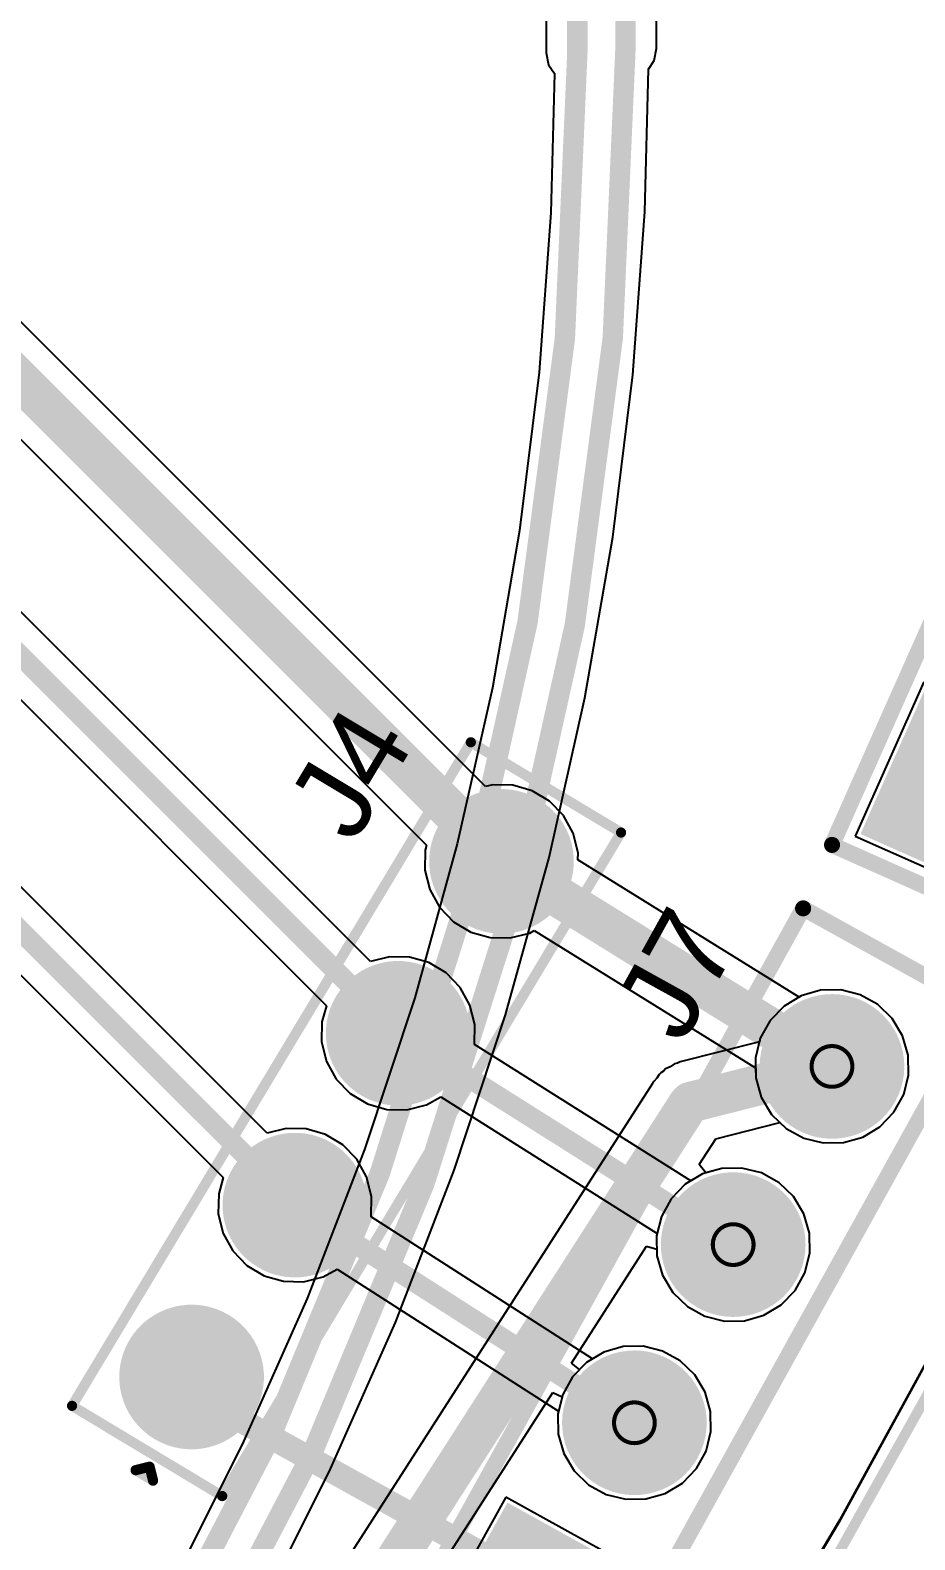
# Model space of a CAD drawing. Header units: inches. Extents: x -2.7 to 10.9, y -2.9 to 7.4.
# Drawn here: x 2.072 to 2.507, y -1.419 to -0.678 of the extents above; entities that cross this region are included whole.
import ezdxf

# ---------------------------------------------------------------- set-up
doc = ezdxf.new("R2010")
doc.units = ezdxf.units.IN
doc.header["$MEASUREMENT"] = 0
for name, color, linetype in [('Board Outline', 216, 'Continuous'), ('Bottom Layer', 5, 'Continuous'), ('Bottom Solder', 6, 'Continuous'), ('Drill Drawing', 1, 'Continuous'), ('Layer 2', 16, 'Continuous'), ('Layer 3', 76, 'Continuous'), ('Multi-Layer', 9, 'Continuous'), ('Pad Holes', 156, 'Continuous'), ('Top Layer', 1, 'Continuous'), ('Top Overlay', 2, 'Continuous'), ('Top Paste', 8, 'Continuous'), ('Top Solder', 216, 'Continuous')]:
    doc.layers.add(name, color=color, linetype=linetype)
doc.styles.add('Arial', font='', dxfattribs={"height": 0.2})
doc.styles.get('Arial').set_extended_font_data('Arial')

# ---------------------------------------------------------------- blocks, each defined once
blk = doc.blocks.new('HDR1X4_F______2')
at = {"layer": 'Bottom Layer'}
blk.add_hatch(color=5, dxfattribs=at).paths.add_polyline_path([(-0.1815, 0.0315), (-0.1185, 0.0315), (-0.1185, -0.0315), (-0.1815, -0.0315)])
h = blk.add_hatch(color=5, dxfattribs=at)
edge = h.paths.add_edge_path()
edge.add_arc((-0.05, 0), 0.0315, 0, 360)
h = blk.add_hatch(color=5, dxfattribs=at)
edge = h.paths.add_edge_path()
edge.add_arc((0.05, 0), 0.0315, 0, 360)
h = blk.add_hatch(color=5, dxfattribs=at)
edge = h.paths.add_edge_path()
edge.add_arc((0.15, 0), 0.0315, 0, 360)
at = {"layer": 'Bottom Solder'}
blk.add_hatch(color=6, dxfattribs=at).paths.add_polyline_path([(-0.1855, 0.0355), (-0.1145, 0.0355), (-0.1145, -0.0355), (-0.1855, -0.0355)])
h = blk.add_hatch(color=6, dxfattribs=at)
edge = h.paths.add_edge_path()
edge.add_arc((-0.05, 0), 0.0355, 0, 360)
h = blk.add_hatch(color=6, dxfattribs=at)
edge = h.paths.add_edge_path()
edge.add_arc((0.05, 0), 0.0355, 0, 360)
h = blk.add_hatch(color=6, dxfattribs=at)
edge = h.paths.add_edge_path()
edge.add_arc((0.15, 0), 0.0355, 0, 360)
at = {"layer": 'Layer 2'}
blk.add_hatch(color=16, dxfattribs=at).paths.add_polyline_path([(-0.1815, 0.0315), (-0.1185, 0.0315), (-0.1185, -0.0315), (-0.1815, -0.0315)])
h = blk.add_hatch(color=16, dxfattribs=at)
edge = h.paths.add_edge_path()
edge.add_arc((-0.05, 0), 0.0315, 0, 360)
h = blk.add_hatch(color=16, dxfattribs=at)
edge = h.paths.add_edge_path()
edge.add_arc((0.05, 0), 0.0315, 0, 360)
h = blk.add_hatch(color=16, dxfattribs=at)
edge = h.paths.add_edge_path()
edge.add_arc((0.15, 0), 0.0315, 0, 360)
at = {"layer": 'Layer 3'}
blk.add_hatch(color=76, dxfattribs=at).paths.add_polyline_path([(-0.1815, 0.0315), (-0.1185, 0.0315), (-0.1185, -0.0315), (-0.1815, -0.0315)])
h = blk.add_hatch(color=76, dxfattribs=at)
edge = h.paths.add_edge_path()
edge.add_arc((-0.05, 0), 0.0315, 0, 360)
h = blk.add_hatch(color=76, dxfattribs=at)
edge = h.paths.add_edge_path()
edge.add_arc((0.05, 0), 0.0315, 0, 360)
h = blk.add_hatch(color=76, dxfattribs=at)
edge = h.paths.add_edge_path()
edge.add_arc((0.15, 0), 0.0315, 0, 360)
at = {"layer": 'Multi-Layer'}
blk.add_hatch(color=9, dxfattribs=at).paths.add_polyline_path([(-0.1815, 0.0315), (-0.1185, 0.0315), (-0.1185, -0.0315), (-0.1815, -0.0315)])
h = blk.add_hatch(color=9, dxfattribs=at)
edge = h.paths.add_edge_path()
edge.add_arc((-0.05, 0), 0.0315, 0, 360)
h = blk.add_hatch(color=9, dxfattribs=at)
edge = h.paths.add_edge_path()
edge.add_arc((0.05, 0), 0.0315, 0, 360)
h = blk.add_hatch(color=9, dxfattribs=at)
edge = h.paths.add_edge_path()
edge.add_arc((0.15, 0), 0.0315, 0, 360)
at = {"layer": 'Pad Holes'}
h = blk.add_hatch(color=7, dxfattribs=at)
edge = h.paths.add_edge_path()
edge.add_arc((-0.15, 0), 0.0187, 0, 360)
h = blk.add_hatch(color=7, dxfattribs=at)
edge = h.paths.add_edge_path()
edge.add_arc((-0.05, 0), 0.0187, 0, 360)
h = blk.add_hatch(color=7, dxfattribs=at)
edge = h.paths.add_edge_path()
edge.add_arc((0.05, 0), 0.0187, 0, 360)
h = blk.add_hatch(color=7, dxfattribs=at)
edge = h.paths.add_edge_path()
edge.add_arc((0.15, 0), 0.0187, 0, 360)
at = {"layer": 'Top Layer'}
blk.add_hatch(color=1, dxfattribs=at).paths.add_polyline_path([(-0.1815, 0.0315), (-0.1185, 0.0315), (-0.1185, -0.0315), (-0.1815, -0.0315)])
h = blk.add_hatch(color=1, dxfattribs=at)
edge = h.paths.add_edge_path()
edge.add_arc((-0.05, 0), 0.0315, 0, 360)
h = blk.add_hatch(color=1, dxfattribs=at)
edge = h.paths.add_edge_path()
edge.add_arc((0.05, 0), 0.0315, 0, 360)
h = blk.add_hatch(color=1, dxfattribs=at)
edge = h.paths.add_edge_path()
edge.add_arc((0.15, 0), 0.0315, 0, 360)
at = {"layer": 'Top Solder'}
blk.add_hatch(color=216, dxfattribs=at).paths.add_polyline_path([(-0.1855, 0.0355), (-0.1145, 0.0355), (-0.1145, -0.0355), (-0.1855, -0.0355)])
h = blk.add_hatch(color=216, dxfattribs=at)
edge = h.paths.add_edge_path()
edge.add_arc((-0.05, 0), 0.0355, 0, 360)
h = blk.add_hatch(color=216, dxfattribs=at)
edge = h.paths.add_edge_path()
edge.add_arc((0.05, 0), 0.0355, 0, 360)
h = blk.add_hatch(color=216, dxfattribs=at)
edge = h.paths.add_edge_path()
edge.add_arc((0.15, 0), 0.0355, 0, 360)
at = {"layer": 'Top Overlay'}
for points in [[(-0.216, 0.05, 0.00787, 0.00787, 0), (-0.216, -0.05, 0.00787, 0.00787, 0)], [(-0.216, 0.05, 0.00787, 0.00787, 0), (0.211, 0.05, 0.00787, 0.00787, 0)], [(0.211, 0.05, 0.00787, 0.00787, 0), (0.211, -0.05, 0.00787, 0.00787, 0)], [(-0.216, -0.05, 0.00787, 0.00787, 0), (0.211, -0.05, 0.00787, 0.00787, 0)]]:
    blk.add_lwpolyline(points, format="xyseb", dxfattribs=at)
for points in [[(-0.21797, 0.05, 0.00394, 0.00394, 1), (-0.21403, 0.05, 0.00394, 0.00394, 1)], [(-0.21797, 0.05, 0.00394, 0.00394, 1), (-0.21403, 0.05, 0.00394, 0.00394, 1)], [(0.20903, 0.05, 0.00394, 0.00394, 1), (0.21297, 0.05, 0.00394, 0.00394, 1)], [(0.20903, 0.05, 0.00394, 0.00394, 1), (0.21297, 0.05, 0.00394, 0.00394, 1)], [(-0.21797, -0.05, 0.00394, 0.00394, 1), (-0.21403, -0.05, 0.00394, 0.00394, 1)], [(-0.21797, -0.05, 0.00394, 0.00394, 1), (-0.21403, -0.05, 0.00394, 0.00394, 1)], [(0.20903, -0.05, 0.00394, 0.00394, 1), (0.21297, -0.05, 0.00394, 0.00394, 1)], [(0.20903, -0.05, 0.00394, 0.00394, 1), (0.21297, -0.05, 0.00394, 0.00394, 1)]]:
    blk.add_lwpolyline(points, format="xyseb", close=True, dxfattribs=at)
blk = doc.blocks.new('P____4_P___7')
at = {"layer": 'Top Layer'}
h = blk.add_hatch(color=1, dxfattribs=at)
edge = h.paths.add_edge_path()
edge.add_arc((-0.14764, 0), 0.0315, 0, 360)
h = blk.add_hatch(color=1, dxfattribs=at)
edge = h.paths.add_edge_path()
edge.add_arc((-0.04921, 0), 0.0315, 0, 360)
h = blk.add_hatch(color=1, dxfattribs=at)
edge = h.paths.add_edge_path()
edge.add_arc((0.04921, 0), 0.0315, 0, 360)
h = blk.add_hatch(color=1, dxfattribs=at)
edge = h.paths.add_edge_path()
edge.add_arc((0.14764, 0), 0.0315, 0, 360)
at = {"layer": 'Top Paste'}
h = blk.add_hatch(color=8, dxfattribs=at)
edge = h.paths.add_edge_path()
edge.add_arc((-0.14764, 0), 0.0315, 0, 360)
h = blk.add_hatch(color=8, dxfattribs=at)
edge = h.paths.add_edge_path()
edge.add_arc((-0.04921, 0), 0.0315, 0, 360)
h = blk.add_hatch(color=8, dxfattribs=at)
edge = h.paths.add_edge_path()
edge.add_arc((0.04921, 0), 0.0315, 0, 360)
h = blk.add_hatch(color=8, dxfattribs=at)
edge = h.paths.add_edge_path()
edge.add_arc((0.14764, 0), 0.0315, 0, 360)
at = {"layer": 'Top Solder'}
h = blk.add_hatch(color=216, dxfattribs=at)
edge = h.paths.add_edge_path()
edge.add_arc((-0.14764, 0), 0.0355, 0, 360)
h = blk.add_hatch(color=216, dxfattribs=at)
edge = h.paths.add_edge_path()
edge.add_arc((-0.04921, 0), 0.0355, 0, 360)
h = blk.add_hatch(color=216, dxfattribs=at)
edge = h.paths.add_edge_path()
edge.add_arc((0.04921, 0), 0.0355, 0, 360)
h = blk.add_hatch(color=216, dxfattribs=at)
edge = h.paths.add_edge_path()
edge.add_arc((0.14764, 0), 0.0355, 0, 360)
at = {"layer": 'Top Overlay'}
for points in [[(-0.19, 0.043, 0.005, 0.005, 0), (0.19, 0.043, 0.005, 0.005, 0)], [(-0.19, 0.043, 0.005, 0.005, 0), (-0.19, -0.043, 0.005, 0.005, 0)], [(0.19, 0.043, 0.005, 0.005, 0), (0.19, -0.043, 0.005, 0.005, 0)], [(-0.201, 0, 0.005, 0.005, 0), (-0.196, -0.005, 0.005, 0.005, 0)], [(-0.201, 0, 0.005, 0.005, 0), (-0.201, -0.01, 0.005, 0.005, 0)], [(-0.196, -0.005, 0.005, 0.005, 0), (-0.201, -0.01, 0.005, 0.005, 0)], [(-0.19, -0.043, 0.005, 0.005, 0), (0.19, -0.043, 0.005, 0.005, 0)]]:
    blk.add_lwpolyline(points, format="xyseb", dxfattribs=at)
for points in [[(-0.19125, 0.043, 0.0025, 0.0025, 1), (-0.18875, 0.043, 0.0025, 0.0025, 1)], [(-0.19125, 0.043, 0.0025, 0.0025, 1), (-0.18875, 0.043, 0.0025, 0.0025, 1)], [(0.18875, 0.043, 0.0025, 0.0025, 1), (0.19125, 0.043, 0.0025, 0.0025, 1)], [(0.18875, 0.043, 0.0025, 0.0025, 1), (0.19125, 0.043, 0.0025, 0.0025, 1)], [(-0.20225, 0, 0.0025, 0.0025, 1), (-0.19975, 0, 0.0025, 0.0025, 1)], [(-0.20225, 0, 0.0025, 0.0025, 1), (-0.19975, 0, 0.0025, 0.0025, 1)], [(-0.19725, -0.005, 0.0025, 0.0025, 1), (-0.19475, -0.005, 0.0025, 0.0025, 1)], [(-0.19725, -0.005, 0.0025, 0.0025, 1), (-0.19475, -0.005, 0.0025, 0.0025, 1)], [(-0.20225, -0.01, 0.0025, 0.0025, 1), (-0.19975, -0.01, 0.0025, 0.0025, 1)], [(-0.20225, -0.01, 0.0025, 0.0025, 1), (-0.19975, -0.01, 0.0025, 0.0025, 1)], [(-0.19125, -0.043, 0.0025, 0.0025, 1), (-0.18875, -0.043, 0.0025, 0.0025, 1)], [(-0.19125, -0.043, 0.0025, 0.0025, 1), (-0.18875, -0.043, 0.0025, 0.0025, 1)], [(0.18875, -0.043, 0.0025, 0.0025, 1), (0.19125, -0.043, 0.0025, 0.0025, 1)], [(0.18875, -0.043, 0.0025, 0.0025, 1), (0.19125, -0.043, 0.0025, 0.0025, 1)]]:
    blk.add_lwpolyline(points, format="xyseb", close=True, dxfattribs=at)
blk = doc.blocks.new('HDR1X3__245')
at = {"layer": 'Bottom Layer'}
blk.add_hatch(color=5, dxfattribs=at).paths.add_polyline_path([(-0.03543, 0.03543), (0.03543, 0.03543), (0.03543, -0.03543), (-0.03543, -0.03543)])
h = blk.add_hatch(color=5, dxfattribs=at)
edge = h.paths.add_edge_path()
edge.add_arc((0.1, 0), 0.03543, 0, 360)
h = blk.add_hatch(color=5, dxfattribs=at)
edge = h.paths.add_edge_path()
edge.add_arc((0.2, 0), 0.03543, 0, 360)
at = {"layer": 'Bottom Solder'}
blk.add_hatch(color=6, dxfattribs=at).paths.add_polyline_path([(-0.03943, 0.03943), (0.03943, 0.03943), (0.03943, -0.03943), (-0.03943, -0.03943)])
h = blk.add_hatch(color=6, dxfattribs=at)
edge = h.paths.add_edge_path()
edge.add_arc((0.1, 0), 0.03943, 0, 360)
h = blk.add_hatch(color=6, dxfattribs=at)
edge = h.paths.add_edge_path()
edge.add_arc((0.2, 0), 0.03943, 0, 360)
at = {"layer": 'Layer 2'}
blk.add_hatch(color=16, dxfattribs=at).paths.add_polyline_path([(-0.03543, 0.03543), (0.03543, 0.03543), (0.03543, -0.03543), (-0.03543, -0.03543)])
h = blk.add_hatch(color=16, dxfattribs=at)
edge = h.paths.add_edge_path()
edge.add_arc((0.1, 0), 0.03543, 0, 360)
h = blk.add_hatch(color=16, dxfattribs=at)
edge = h.paths.add_edge_path()
edge.add_arc((0.2, 0), 0.03543, 0, 360)
at = {"layer": 'Layer 3'}
blk.add_hatch(color=76, dxfattribs=at).paths.add_polyline_path([(-0.03543, 0.03543), (0.03543, 0.03543), (0.03543, -0.03543), (-0.03543, -0.03543)])
h = blk.add_hatch(color=76, dxfattribs=at)
edge = h.paths.add_edge_path()
edge.add_arc((0.1, 0), 0.03543, 0, 360)
h = blk.add_hatch(color=76, dxfattribs=at)
edge = h.paths.add_edge_path()
edge.add_arc((0.2, 0), 0.03543, 0, 360)
at = {"layer": 'Multi-Layer'}
blk.add_hatch(color=9, dxfattribs=at).paths.add_polyline_path([(-0.03543, 0.03543), (0.03543, 0.03543), (0.03543, -0.03543), (-0.03543, -0.03543)])
h = blk.add_hatch(color=9, dxfattribs=at)
edge = h.paths.add_edge_path()
edge.add_arc((0.1, 0), 0.03543, 0, 360)
h = blk.add_hatch(color=9, dxfattribs=at)
edge = h.paths.add_edge_path()
edge.add_arc((0.2, 0), 0.03543, 0, 360)
at = {"layer": 'Pad Holes'}
h = blk.add_hatch(color=7, dxfattribs=at)
edge = h.paths.add_edge_path()
edge.add_arc((0, 0), 0.02008, 0, 360)
h = blk.add_hatch(color=7, dxfattribs=at)
edge = h.paths.add_edge_path()
edge.add_arc((0.1, 0), 0.02008, 0, 360)
h = blk.add_hatch(color=7, dxfattribs=at)
edge = h.paths.add_edge_path()
edge.add_arc((0.2, 0), 0.02008, 0, 360)
at = {"layer": 'Top Layer'}
blk.add_hatch(color=1, dxfattribs=at).paths.add_polyline_path([(-0.03543, 0.03543), (0.03543, 0.03543), (0.03543, -0.03543), (-0.03543, -0.03543)])
h = blk.add_hatch(color=1, dxfattribs=at)
edge = h.paths.add_edge_path()
edge.add_arc((0.1, 0), 0.03543, 0, 360)
h = blk.add_hatch(color=1, dxfattribs=at)
edge = h.paths.add_edge_path()
edge.add_arc((0.2, 0), 0.03543, 0, 360)
at = {"layer": 'Top Solder'}
blk.add_hatch(color=216, dxfattribs=at).paths.add_polyline_path([(-0.03943, 0.03943), (0.03943, 0.03943), (0.03943, -0.03943), (-0.03943, -0.03943)])
h = blk.add_hatch(color=216, dxfattribs=at)
edge = h.paths.add_edge_path()
edge.add_arc((0.1, 0), 0.03943, 0, 360)
h = blk.add_hatch(color=216, dxfattribs=at)
edge = h.paths.add_edge_path()
edge.add_arc((0.2, 0), 0.03943, 0, 360)
at = {"layer": 'Top Overlay'}
for points in [[(-0.05, 0.05, 0.00787, 0.00787, 0), (-0.05, -0.05, 0.00787, 0.00787, 0)], [(-0.05, 0.05, 0.00787, 0.00787, 0), (0.25, 0.05, 0.00787, 0.00787, 0)], [(0.25, 0.05, 0.00787, 0.00787, 0), (0.25, -0.05, 0.00787, 0.00787, 0)], [(-0.05, -0.05, 0.00787, 0.00787, 0), (0.25, -0.05, 0.00787, 0.00787, 0)]]:
    blk.add_lwpolyline(points, format="xyseb", dxfattribs=at)
for points in [[(-0.05197, 0.05, 0.00394, 0.00394, 1), (-0.04803, 0.05, 0.00394, 0.00394, 1)], [(-0.05197, 0.05, 0.00394, 0.00394, 1), (-0.04803, 0.05, 0.00394, 0.00394, 1)], [(0.24803, 0.05, 0.00394, 0.00394, 1), (0.25197, 0.05, 0.00394, 0.00394, 1)], [(0.24803, 0.05, 0.00394, 0.00394, 1), (0.25197, 0.05, 0.00394, 0.00394, 1)], [(-0.05197, -0.05, 0.00394, 0.00394, 1), (-0.04803, -0.05, 0.00394, 0.00394, 1)], [(-0.05197, -0.05, 0.00394, 0.00394, 1), (-0.04803, -0.05, 0.00394, 0.00394, 1)], [(0.24803, -0.05, 0.00394, 0.00394, 1), (0.25197, -0.05, 0.00394, 0.00394, 1)], [(0.24803, -0.05, 0.00394, 0.00394, 1), (0.25197, -0.05, 0.00394, 0.00394, 1)]]:
    blk.add_lwpolyline(points, format="xyseb", close=True, dxfattribs=at)

msp = doc.modelspace()

# ---------------------------------------------------------------- linework, layer by layer
at = {"layer": 'Board Outline'}
msp.add_lwpolyline([(2.84412, -0.24125, 0.005, 0.005, -0.741893), (-2.49969, -1.37795, 0.005, 0.005, 0)], format="xyseb", dxfattribs=at)
at = {"layer": 'Bottom Layer'}
for p, q in [((2.37991, -0.68742), (2.37991, -0.17405)), ((2.32571, -0.27756), (2.32571, -0.68952)), ((2.37875, -0.69327), (2.37991, -0.68742)), ((2.32571, -0.68952), (2.32571, -0.68957)), ((2.32571, -0.68957), (2.32686, -0.69542)), ((2.32686, -0.69542), (2.32973, -0.69975)), ((2.37586, -0.69759), (2.37875, -0.69327)), ((2.32973, -0.69975), (2.32806, -0.76799)), ((2.37414, -0.7676), (2.37586, -0.69759)), ((2.32806, -0.76799), (2.32229, -0.8462)), ((2.36824, -0.84759), (2.37414, -0.7676)), ((2.32229, -0.8462), (2.31269, -0.92403)), ((2.35843, -0.9272), (2.36824, -0.84759)), ((2.31269, -0.92403), (2.29928, -1.00129)), ((2.34471, -1.00622), (2.35843, -0.9272)), ((2.29928, -1.00129), (2.2821, -1.0778)), ((2.32714, -1.08448), (2.34471, -1.00622)), ((2.2821, -1.0778), (2.26119, -1.15338)), ((2.30575, -1.16178), (2.32714, -1.08448)), ((2.26119, -1.15338), (2.23659, -1.22784)), ((2.45088, -1.15239), (2.44242, -1.15748)), ((2.46037, -1.14967), (2.45088, -1.15239)), ((2.47024, -1.1495), (2.46037, -1.14967)), ((2.47982, -1.15189), (2.47024, -1.1495)), ((2.48846, -1.15667), (2.47982, -1.15189)), ((2.28059, -1.23794), (2.30575, -1.16178)), ((2.44242, -1.15748), (2.43556, -1.16458)), ((2.49556, -1.16353), (2.48846, -1.15667)), ((2.43556, -1.16458), (2.43077, -1.17322)), ((2.50064, -1.172), (2.49556, -1.16353)), ((2.43031, -1.17506), (2.39143, -1.1849)), ((2.43077, -1.17322), (2.43031, -1.17506)), ((2.50337, -1.18149), (2.50064, -1.172)), ((2.39009, -1.18554), (2.38863, -1.18583)), ((2.39143, -1.1849), (2.39009, -1.18554)), ((2.50354, -1.19136), (2.50337, -1.18149)), ((2.37999, -1.19288), (2.37846, -1.19446)), ((2.38121, -1.19106), (2.37999, -1.19288)), ((2.38201, -1.19025), (2.38121, -1.19106)), ((2.38325, -1.18942), (2.38201, -1.19025)), ((2.38425, -1.18832), (2.38325, -1.18942)), ((2.38653, -1.18723), (2.38425, -1.18832)), ((2.38863, -1.18583), (2.38653, -1.18723)), ((2.50115, -1.20094), (2.50354, -1.19136)), ((2.37781, -1.19547), (2.09816, -1.6312)), ((2.37846, -1.19446), (2.37781, -1.19547)), ((2.49636, -1.20957), (2.50115, -1.20094)), ((2.4089, -1.22255), (2.44045, -1.21457)), ((2.44045, -1.21457), (2.44347, -1.21748)), ((2.4895, -1.21667), (2.49636, -1.20957)), ((2.40072, -1.23529), (2.4089, -1.22255)), ((2.44347, -1.21748), (2.4521, -1.22226)), ((2.4521, -1.22226), (2.46168, -1.22465)), ((2.47155, -1.22448), (2.48104, -1.22176)), ((2.48104, -1.22176), (2.4895, -1.21667)), ((2.23659, -1.22784), (2.20837, -1.301)), ((2.46168, -1.22465), (2.47155, -1.22448)), ((2.40403, -1.23939), (2.40072, -1.23529)), ((2.41189, -1.23713), (2.40403, -1.23939)), ((2.42176, -1.23696), (2.41189, -1.23713)), ((2.43134, -1.23935), (2.42176, -1.23696)), ((2.25172, -1.31277), (2.28059, -1.23794)), ((2.43998, -1.24414), (2.43134, -1.23935)), ((2.44708, -1.251), (2.43998, -1.24414)), ((2.45216, -1.25946), (2.44708, -1.251)), ((2.45488, -1.26895), (2.45216, -1.25946)), ((2.45506, -1.27882), (2.45488, -1.26895)), ((2.33816, -1.33276), (2.37499, -1.27537)), ((2.37499, -1.27537), (2.38002, -1.2768)), ((2.38002, -1.2768), (2.38008, -1.28013)), ((2.38008, -1.28013), (2.3828, -1.28962)), ((2.45267, -1.2884), (2.45506, -1.27882)), ((2.44788, -1.29703), (2.45267, -1.2884)), ((2.3828, -1.28962), (2.38788, -1.29808)), ((2.20837, -1.301), (2.17659, -1.37269)), ((2.38788, -1.29808), (2.39498, -1.30494)), ((2.43256, -1.30922), (2.44102, -1.30414)), ((2.44102, -1.30414), (2.44788, -1.29703)), ((2.39498, -1.30494), (2.40362, -1.30973)), ((2.40362, -1.30973), (2.4132, -1.31211)), ((2.42307, -1.31194), (2.43256, -1.30922)), ((2.21922, -1.3861), (2.25172, -1.31277)), ((2.4132, -1.31211), (2.42307, -1.31194)), ((2.52029, -1.31725), (2.46973, -1.40985)), ((2.36341, -1.3246), (2.35392, -1.32732)), ((2.37328, -1.32442), (2.36341, -1.3246)), ((2.38286, -1.32681), (2.37328, -1.32442)), ((2.3421, -1.33587), (2.33816, -1.33276)), ((2.34546, -1.3324), (2.3421, -1.33587)), ((2.35392, -1.32732), (2.34546, -1.3324)), ((2.3915, -1.3316), (2.38286, -1.32681)), ((2.3986, -1.33846), (2.3915, -1.3316)), ((2.40368, -1.34692), (2.3986, -1.33846)), ((2.16174, -1.60764), (2.32889, -1.3472)), ((2.32889, -1.3472), (2.33355, -1.34921)), ((2.4064, -1.35641), (2.40368, -1.34692)), ((2.33355, -1.34921), (2.33142, -1.35772)), ((2.33142, -1.35772), (2.3316, -1.36759)), ((2.40658, -1.36628), (2.4064, -1.35641)), ((2.3316, -1.36759), (2.33432, -1.37708)), ((2.40419, -1.37586), (2.40658, -1.36628)), ((2.17659, -1.37269), (2.14133, -1.44273)), ((2.33432, -1.37708), (2.3394, -1.38554)), ((2.3994, -1.3845), (2.40419, -1.37586)), ((2.3394, -1.38554), (2.3465, -1.3924)), ((2.39254, -1.3916), (2.3994, -1.3845)), ((2.18316, -1.45774), (2.21922, -1.3861)), ((2.3465, -1.3924), (2.35514, -1.39719)), ((2.38408, -1.39668), (2.39254, -1.3916)), ((2.35514, -1.39719), (2.36472, -1.39958)), ((2.36472, -1.39958), (2.37459, -1.3994)), ((2.37459, -1.3994), (2.38408, -1.39668)), ((2.46973, -1.40985), (2.41575, -1.5005))]:
    msp.add_line(p, q, dxfattribs=at)
for points in [[(2.36462, -0.68742, 0.01, 0.01, 0), (2.36462, -0.17405, 0.01, 0.01, 0)], [(2.341, -0.68956, 0.01, 0.01, 0), (2.341, -0.18898, 0.01, 0.01, 0)], [(2.341, -0.6896, 0.01, 0.01, -0.198921), (1.86979, -1.82714, 0.01, 0.01, 0)], [(2.36462, -0.68742, 0.01, 0.01, -0.199778), (1.88553, -1.83861, 0.01, 0.01, 0)], [(2.341, -0.6896, 0.01, 0.01, 0), (2.341, -0.68956, 0.01, 0.01, 0)], [(2.39643, -1.20467, 0.02, 0.02, 0), (2.46596, -1.18708, 0.02, 0.02, 0)], [(2.11532, -1.64221, 0.02, 0.02, 0), (2.39497, -1.20649, 0.02, 0.02, 0)], [(2.39497, -1.20649, 0.02, 0.02, 0), (2.39562, -1.20548, 0.02, 0.02, 0)], [(2.39562, -1.20548, 0.02, 0.02, 0), (2.39643, -1.20467, 0.02, 0.02, 0)]]:
    msp.add_lwpolyline(points, format="xyseb", dxfattribs=at)
for points in [[(2.3385, -0.68956, 0.005, 0.005, 1), (2.3435, -0.68956, 0.005, 0.005, 1)], [(2.3385, -0.68956, 0.005, 0.005, 1), (2.3435, -0.68956, 0.005, 0.005, 1)], [(2.3385, -0.6896, 0.005, 0.005, 1), (2.3435, -0.6896, 0.005, 0.005, 1)], [(2.3385, -0.6896, 0.005, 0.005, 1), (2.3435, -0.6896, 0.005, 0.005, 1)], [(2.36212, -0.68742, 0.005, 0.005, 1), (2.36712, -0.68742, 0.005, 0.005, 1)], [(2.36212, -0.68742, 0.005, 0.005, 1), (2.36712, -0.68742, 0.005, 0.005, 1)], [(2.46096, -1.18708, 0.01, 0.01, 1), (2.47096, -1.18708, 0.01, 0.01, 1)], [(2.38997, -1.20649, 0.01, 0.01, 1), (2.39997, -1.20649, 0.01, 0.01, 1)], [(2.38997, -1.20649, 0.01, 0.01, 1), (2.39997, -1.20649, 0.01, 0.01, 1)], [(2.39062, -1.20548, 0.01, 0.01, 1), (2.40062, -1.20548, 0.01, 0.01, 1)], [(2.39062, -1.20548, 0.01, 0.01, 1), (2.40062, -1.20548, 0.01, 0.01, 1)], [(2.39143, -1.20467, 0.01, 0.01, 1), (2.40143, -1.20467, 0.01, 0.01, 1)], [(2.39143, -1.20467, 0.01, 0.01, 1), (2.40143, -1.20467, 0.01, 0.01, 1)]]:
    msp.add_lwpolyline(points, format="xyseb", close=True, dxfattribs=at)
at = {"layer": 'Drill Drawing'}
for points in [[(2.47596, -1.18708, 0.002, 0.002, 1), (2.45596, -1.18708, 0.002, 0.002, 1)], [(2.45546, -1.18708, 0.001, 0.001, 1), (2.45646, -1.18708, 0.001, 0.001, 1)], [(2.47546, -1.18708, 0.001, 0.001, 1), (2.47646, -1.18708, 0.001, 0.001, 1)], [(2.42748, -1.27454, 0.002, 0.002, 1), (2.40748, -1.27454, 0.002, 0.002, 1)], [(2.40698, -1.27454, 0.001, 0.001, 1), (2.40798, -1.27454, 0.001, 0.001, 1)], [(2.42698, -1.27454, 0.001, 0.001, 1), (2.42798, -1.27454, 0.001, 0.001, 1)], [(2.379, -1.362, 0.002, 0.002, 1), (2.359, -1.362, 0.002, 0.002, 1)], [(2.3585, -1.362, 0.001, 0.001, 1), (2.3595, -1.362, 0.001, 0.001, 1)], [(2.3785, -1.362, 0.001, 0.001, 1), (2.3795, -1.362, 0.001, 0.001, 1)]]:
    msp.add_lwpolyline(points, format="xyseb", close=True, dxfattribs=at)
at = {"layer": 'Layer 2'}
for p, q in [((2.45088, -1.15239), (2.44242, -1.15748)), ((2.46037, -1.14967), (2.45088, -1.15239)), ((2.47024, -1.1495), (2.46037, -1.14967)), ((2.47982, -1.15189), (2.47024, -1.1495)), ((2.48846, -1.15667), (2.47982, -1.15189)), ((2.44242, -1.15748), (2.43556, -1.16458)), ((2.49556, -1.16353), (2.48846, -1.15667)), ((2.43556, -1.16458), (2.43077, -1.17322)), ((2.50064, -1.172), (2.49556, -1.16353)), ((2.43077, -1.17322), (2.42838, -1.1828)), ((2.50337, -1.18149), (2.50064, -1.172)), ((2.42838, -1.1828), (2.42856, -1.19267)), ((2.50354, -1.19136), (2.50337, -1.18149)), ((2.42856, -1.19267), (2.43128, -1.20216)), ((2.50115, -1.20094), (2.50354, -1.19136)), ((2.43128, -1.20216), (2.43636, -1.21062)), ((2.49636, -1.20957), (2.50115, -1.20094)), ((2.43636, -1.21062), (2.44347, -1.21748)), ((2.4895, -1.21667), (2.49636, -1.20957)), ((2.44347, -1.21748), (2.4521, -1.22226)), ((2.4521, -1.22226), (2.46168, -1.22465)), ((2.47155, -1.22448), (2.48104, -1.22176)), ((2.48104, -1.22176), (2.4895, -1.21667)), ((2.46168, -1.22465), (2.47155, -1.22448)), ((2.41189, -1.23713), (2.4024, -1.23986)), ((2.42176, -1.23696), (2.41189, -1.23713)), ((2.43134, -1.23935), (2.42176, -1.23696)), ((2.39394, -1.24494), (2.38708, -1.25204)), ((2.4024, -1.23986), (2.39394, -1.24494)), ((2.43998, -1.24414), (2.43134, -1.23935)), ((2.44708, -1.251), (2.43998, -1.24414)), ((2.38708, -1.25204), (2.38229, -1.26068)), ((2.45216, -1.25946), (2.44708, -1.251)), ((2.45488, -1.26895), (2.45216, -1.25946)), ((2.38229, -1.26068), (2.3799, -1.27026)), ((2.3799, -1.27026), (2.38008, -1.28013)), ((2.45506, -1.27882), (2.45488, -1.26895)), ((2.38008, -1.28013), (2.3828, -1.28962)), ((2.45267, -1.2884), (2.45506, -1.27882)), ((2.44788, -1.29703), (2.45267, -1.2884)), ((2.3828, -1.28962), (2.38788, -1.29808)), ((2.38788, -1.29808), (2.39498, -1.30494)), ((2.43256, -1.30922), (2.44102, -1.30414)), ((2.44102, -1.30414), (2.44788, -1.29703)), ((2.39498, -1.30494), (2.40362, -1.30973)), ((2.40362, -1.30973), (2.4132, -1.31211)), ((2.42307, -1.31194), (2.43256, -1.30922)), ((2.4132, -1.31211), (2.42307, -1.31194)), ((2.52029, -1.31725), (2.46973, -1.40985)), ((2.36341, -1.3246), (2.35392, -1.32732)), ((2.37328, -1.32442), (2.36341, -1.3246)), ((2.38286, -1.32681), (2.37328, -1.32442)), ((2.34546, -1.3324), (2.3386, -1.3395)), ((2.35392, -1.32732), (2.34546, -1.3324)), ((2.3915, -1.3316), (2.38286, -1.32681)), ((2.3986, -1.33846), (2.3915, -1.3316)), ((2.3386, -1.3395), (2.33381, -1.34814)), ((2.40368, -1.34692), (2.3986, -1.33846)), ((2.33381, -1.34814), (2.33142, -1.35772)), ((2.4064, -1.35641), (2.40368, -1.34692)), ((2.33142, -1.35772), (2.3316, -1.36759)), ((2.40658, -1.36628), (2.4064, -1.35641)), ((2.3316, -1.36759), (2.33432, -1.37708)), ((2.40419, -1.37586), (2.40658, -1.36628)), ((2.33432, -1.37708), (2.3394, -1.38554)), ((2.3994, -1.3845), (2.40419, -1.37586)), ((2.3394, -1.38554), (2.3465, -1.3924)), ((2.39254, -1.3916), (2.3994, -1.3845)), ((2.3465, -1.3924), (2.35514, -1.39719)), ((2.38408, -1.39668), (2.39254, -1.3916)), ((2.35514, -1.39719), (2.36472, -1.39958)), ((2.36472, -1.39958), (2.37459, -1.3994)), ((2.37459, -1.3994), (2.38408, -1.39668)), ((2.46973, -1.40985), (2.41575, -1.5005))]:
    msp.add_line(p, q, dxfattribs=at)
at = {"layer": 'Layer 3'}
for p, q in [((2.511, -0.9983), (2.4773, -1.074)), ((2.4773, -1.074), (2.553, -1.1077)), ((2.45088, -1.15239), (2.44242, -1.15748)), ((2.46037, -1.14967), (2.45088, -1.15239)), ((2.47024, -1.1495), (2.46037, -1.14967)), ((2.47982, -1.15189), (2.47024, -1.1495)), ((2.48846, -1.15667), (2.47982, -1.15189)), ((2.44242, -1.15748), (2.43556, -1.16458)), ((2.49556, -1.16353), (2.48846, -1.15667)), ((2.43556, -1.16458), (2.43077, -1.17322)), ((2.50064, -1.172), (2.49556, -1.16353)), ((2.43077, -1.17322), (2.42838, -1.1828)), ((2.50337, -1.18149), (2.50064, -1.172)), ((2.42838, -1.1828), (2.42856, -1.19267)), ((2.50354, -1.19136), (2.50337, -1.18149)), ((2.42856, -1.19267), (2.43128, -1.20216)), ((2.50115, -1.20094), (2.50354, -1.19136)), ((2.43128, -1.20216), (2.43636, -1.21062)), ((2.49636, -1.20957), (2.50115, -1.20094)), ((2.43636, -1.21062), (2.44347, -1.21748)), ((2.4895, -1.21667), (2.49636, -1.20957)), ((2.44347, -1.21748), (2.4521, -1.22226)), ((2.4521, -1.22226), (2.46168, -1.22465)), ((2.47155, -1.22448), (2.48104, -1.22176)), ((2.48104, -1.22176), (2.4895, -1.21667)), ((2.46168, -1.22465), (2.47155, -1.22448)), ((2.41189, -1.23713), (2.4024, -1.23986)), ((2.42176, -1.23696), (2.41189, -1.23713)), ((2.43134, -1.23935), (2.42176, -1.23696)), ((2.39394, -1.24494), (2.38708, -1.25204)), ((2.4024, -1.23986), (2.39394, -1.24494)), ((2.43998, -1.24414), (2.43134, -1.23935)), ((2.44708, -1.251), (2.43998, -1.24414)), ((2.38708, -1.25204), (2.38229, -1.26068)), ((2.45216, -1.25946), (2.44708, -1.251)), ((2.45488, -1.26895), (2.45216, -1.25946)), ((2.38229, -1.26068), (2.3799, -1.27026)), ((2.3799, -1.27026), (2.38008, -1.28013)), ((2.45506, -1.27882), (2.45488, -1.26895)), ((2.38008, -1.28013), (2.3828, -1.28962)), ((2.45267, -1.2884), (2.45506, -1.27882)), ((2.44788, -1.29703), (2.45267, -1.2884)), ((2.3828, -1.28962), (2.38788, -1.29808)), ((2.38788, -1.29808), (2.39498, -1.30494)), ((2.43256, -1.30922), (2.44102, -1.30414)), ((2.44102, -1.30414), (2.44788, -1.29703)), ((2.39498, -1.30494), (2.40362, -1.30973)), ((2.40362, -1.30973), (2.4132, -1.31211)), ((2.42307, -1.31194), (2.43256, -1.30922)), ((2.4132, -1.31211), (2.42307, -1.31194)), ((2.51998, -1.31825), (2.46935, -1.41093)), ((2.36341, -1.3246), (2.35392, -1.32732)), ((2.37328, -1.32442), (2.36341, -1.3246)), ((2.38286, -1.32681), (2.37328, -1.32442)), ((2.34546, -1.3324), (2.3386, -1.3395)), ((2.35392, -1.32732), (2.34546, -1.3324)), ((2.3915, -1.3316), (2.38286, -1.32681)), ((2.3986, -1.33846), (2.3915, -1.3316)), ((2.3386, -1.3395), (2.33381, -1.34814)), ((2.40368, -1.34692), (2.3986, -1.33846)), ((2.33381, -1.34814), (2.33142, -1.35772)), ((2.4064, -1.35641), (2.40368, -1.34692)), ((2.33142, -1.35772), (2.3316, -1.36759)), ((2.40658, -1.36628), (2.4064, -1.35641)), ((2.3316, -1.36759), (2.33432, -1.37708)), ((2.40419, -1.37586), (2.40658, -1.36628)), ((2.33432, -1.37708), (2.3394, -1.38554)), ((2.3994, -1.3845), (2.40419, -1.37586)), ((2.3394, -1.38554), (2.3465, -1.3924)), ((2.39254, -1.3916), (2.3994, -1.3845)), ((2.3465, -1.3924), (2.35514, -1.39719)), ((2.38408, -1.39668), (2.39254, -1.3916)), ((2.3059, -1.39849), (2.26955, -1.46408)), ((2.37149, -1.43485), (2.3059, -1.39849)), ((2.35514, -1.39719), (2.36472, -1.39958)), ((2.36472, -1.39958), (2.37459, -1.3994)), ((2.37459, -1.3994), (2.38408, -1.39668)), ((2.46935, -1.41093), (2.41531, -1.50165))]:
    msp.add_line(p, q, dxfattribs=at)
at = {"layer": 'Top Layer'}
for p, q in [((2.29592, -1.04974), (2.04949, -0.80331)), ((2.01861, -0.83011), (2.26703, -1.07853)), ((2.23946, -1.13555), (2.01361, -0.9097)), ((1.99401, -0.93335), (2.21795, -1.15729)), ((2.18877, -1.21992), (1.98939, -1.02054)), ((1.96328, -1.03769), (2.16725, -1.24166)), ((2.29949, -1.04886), (2.29592, -1.04974)), ((2.30936, -1.04903), (2.29949, -1.04886)), ((2.31885, -1.05175), (2.30936, -1.04903)), ((2.32732, -1.05683), (2.31885, -1.05175)), ((2.33417, -1.06394), (2.32732, -1.05683)), ((2.33896, -1.07257), (2.33417, -1.06394)), ((2.34135, -1.08215), (2.33896, -1.07257)), ((2.26637, -1.08084), (2.2662, -1.09071)), ((2.26703, -1.07853), (2.26637, -1.08084)), ((2.34129, -1.08571), (2.34135, -1.08215)), ((2.4498, -1.15305), (2.34129, -1.08571)), ((2.2662, -1.09071), (2.26858, -1.10029)), ((2.26858, -1.10029), (2.27337, -1.10893)), ((2.27337, -1.10893), (2.28023, -1.11603)), ((2.28023, -1.11603), (2.28869, -1.12111)), ((2.28869, -1.12111), (2.29818, -1.12384)), ((2.29818, -1.12384), (2.30805, -1.12401)), ((2.30805, -1.12401), (2.31763, -1.12162)), ((2.31763, -1.12162), (2.31984, -1.1204)), ((2.31984, -1.1204), (2.42847, -1.18781)), ((2.2488, -1.13322), (2.23946, -1.13555)), ((2.25867, -1.13339), (2.2488, -1.13322)), ((2.26816, -1.13612), (2.25867, -1.13339)), ((2.27662, -1.1412), (2.26816, -1.13612)), ((2.28348, -1.1483), (2.27662, -1.1412)), ((2.28827, -1.15694), (2.28348, -1.1483)), ((2.45088, -1.15239), (2.4498, -1.15305)), ((2.46037, -1.14967), (2.45088, -1.15239)), ((2.47024, -1.1495), (2.46037, -1.14967)), ((2.47982, -1.15189), (2.47024, -1.1495)), ((2.48846, -1.15667), (2.47982, -1.15189)), ((2.21795, -1.15729), (2.21568, -1.16521)), ((2.29066, -1.16652), (2.28827, -1.15694)), ((2.49556, -1.16353), (2.48846, -1.15667)), ((2.21568, -1.16521), (2.2155, -1.17508)), ((2.29049, -1.17632), (2.29066, -1.16652)), ((2.50064, -1.172), (2.49556, -1.16353)), ((2.2155, -1.17508), (2.21789, -1.18466)), ((2.39665, -1.24331), (2.29049, -1.17632)), ((2.50337, -1.18149), (2.50064, -1.172)), ((2.21789, -1.18466), (2.22268, -1.19329)), ((2.50354, -1.19136), (2.50337, -1.18149)), ((2.42847, -1.18781), (2.42856, -1.19267)), ((2.42856, -1.19267), (2.43128, -1.20216)), ((2.50115, -1.20094), (2.50354, -1.19136)), ((2.22268, -1.19329), (2.22954, -1.2004)), ((2.22954, -1.2004), (2.238, -1.20548)), ((2.238, -1.20548), (2.24749, -1.2082)), ((2.25736, -1.20838), (2.26694, -1.20599)), ((2.26694, -1.20599), (2.27399, -1.20208)), ((2.27399, -1.20208), (2.38019, -1.26909)), ((2.43128, -1.20216), (2.43636, -1.21062)), ((2.49636, -1.20957), (2.50115, -1.20094)), ((2.24749, -1.2082), (2.25736, -1.20838)), ((2.43636, -1.21062), (2.44347, -1.21748)), ((2.4895, -1.21667), (2.49636, -1.20957)), ((2.19811, -1.21759), (2.18877, -1.21992)), ((2.20798, -1.21776), (2.19811, -1.21759)), ((2.21747, -1.22048), (2.20798, -1.21776)), ((2.22593, -1.22557), (2.21747, -1.22048)), ((2.44347, -1.21748), (2.4521, -1.22226)), ((2.4521, -1.22226), (2.46168, -1.22465)), ((2.47155, -1.22448), (2.48104, -1.22176)), ((2.48104, -1.22176), (2.4895, -1.21667)), ((2.23279, -1.23267), (2.22593, -1.22557)), ((2.46168, -1.22465), (2.47155, -1.22448)), ((2.23758, -1.24131), (2.23279, -1.23267)), ((2.41189, -1.23713), (2.4024, -1.23986)), ((2.42176, -1.23696), (2.41189, -1.23713)), ((2.43134, -1.23935), (2.42176, -1.23696)), ((2.16725, -1.24166), (2.16498, -1.24958)), ((2.23996, -1.25088), (2.23758, -1.24131)), ((2.4024, -1.23986), (2.39665, -1.24331)), ((2.43998, -1.24414), (2.43134, -1.23935)), ((2.44708, -1.251), (2.43998, -1.24414)), ((2.16498, -1.24958), (2.16481, -1.25945)), ((2.23979, -1.26076), (2.23996, -1.25088)), ((2.45216, -1.25946), (2.44708, -1.251)), ((2.16481, -1.25945), (2.1672, -1.26903)), ((2.45488, -1.26895), (2.45216, -1.25946)), ((2.23974, -1.26095), (2.23979, -1.26076)), ((2.34841, -1.33063), (2.23974, -1.26095)), ((2.1672, -1.26903), (2.17199, -1.27766)), ((2.38019, -1.26909), (2.3799, -1.27026)), ((2.3799, -1.27026), (2.38008, -1.28013)), ((2.45506, -1.27882), (2.45488, -1.26895)), ((2.17199, -1.27766), (2.17884, -1.28476)), ((2.38008, -1.28013), (2.3828, -1.28962)), ((2.45267, -1.2884), (2.45506, -1.27882)), ((2.17884, -1.28476), (2.18731, -1.28985)), ((2.21625, -1.29035), (2.22305, -1.28658)), ((2.22305, -1.28658), (2.33178, -1.3563)), ((2.44788, -1.29703), (2.45267, -1.2884)), ((2.18731, -1.28985), (2.1968, -1.29257)), ((2.1968, -1.29257), (2.20667, -1.29274)), ((2.20667, -1.29274), (2.21625, -1.29035)), ((2.3828, -1.28962), (2.38788, -1.29808)), ((2.38788, -1.29808), (2.39498, -1.30494)), ((2.43256, -1.30922), (2.44102, -1.30414)), ((2.44102, -1.30414), (2.44788, -1.29703)), ((2.39498, -1.30494), (2.40362, -1.30973)), ((2.40362, -1.30973), (2.4132, -1.31211)), ((2.42307, -1.31194), (2.43256, -1.30922)), ((2.4132, -1.31211), (2.42307, -1.31194)), ((2.52029, -1.31725), (2.46973, -1.40985)), ((2.36341, -1.3246), (2.35392, -1.32732)), ((2.37328, -1.32442), (2.36341, -1.3246)), ((2.38286, -1.32681), (2.37328, -1.32442)), ((2.35392, -1.32732), (2.34841, -1.33063)), ((2.3915, -1.3316), (2.38286, -1.32681)), ((2.3986, -1.33846), (2.3915, -1.3316)), ((2.40368, -1.34692), (2.3986, -1.33846)), ((2.4064, -1.35641), (2.40368, -1.34692)), ((2.33178, -1.3563), (2.33142, -1.35772)), ((2.33142, -1.35772), (2.3316, -1.36759)), ((2.40658, -1.36628), (2.4064, -1.35641)), ((2.3316, -1.36759), (2.33432, -1.37708)), ((2.40419, -1.37586), (2.40658, -1.36628)), ((2.33432, -1.37708), (2.3394, -1.38554)), ((2.3994, -1.3845), (2.40419, -1.37586)), ((2.3394, -1.38554), (2.3465, -1.3924)), ((2.39254, -1.3916), (2.3994, -1.3845)), ((2.3465, -1.3924), (2.35514, -1.39719)), ((2.38408, -1.39668), (2.39254, -1.3916)), ((2.35514, -1.39719), (2.36472, -1.39958)), ((2.36472, -1.39958), (2.37459, -1.3994)), ((2.37459, -1.3994), (2.38408, -1.39668)), ((2.46973, -1.40985), (2.41575, -1.5005))]:
    msp.add_line(p, q, dxfattribs=at)
for points in [[(2.0291, -0.81175, 0.02, 0.02, 0), (2.30377, -1.08643, 0.02, 0.02, 0)], [(1.99832, -0.91604, 0.01, 0.01, 0), (2.25308, -1.1708, 0.01, 0.01, 0)], [(1.97409, -1.02687, 0.01, 0.01, 0), (2.20239, -1.25517, 0.01, 0.01, 0)], [(2.30377, -1.08643, 0.02, 0.02, 0), (2.46596, -1.18708, 0.02, 0.02, 0)], [(2.25308, -1.1708, 0.01, 0.01, 0), (2.41748, -1.27454, 0.01, 0.01, 0)], [(2.20239, -1.25517, 0.01, 0.01, 0), (2.369, -1.362, 0.01, 0.01, 0)], [(2.15169, -1.33953, 0.012, 0.012, 0), (2.15387, -1.34713, 0.012, 0.012, 0)], [(2.15387, -1.34713, 0.012, 0.012, 0), (2.15726, -1.35052, 0.012, 0.012, 0)], [(2.15726, -1.35052, 0.012, 0.012, 0), (2.3018, -1.43064, 0.012, 0.012, 0)]]:
    msp.add_lwpolyline(points, format="xyseb", dxfattribs=at)
for points in [[(2.29877, -1.08643, 0.01, 0.01, 1), (2.30877, -1.08643, 0.01, 0.01, 1)], [(2.29877, -1.08643, 0.01, 0.01, 1), (2.30877, -1.08643, 0.01, 0.01, 1)], [(2.25058, -1.1708, 0.005, 0.005, 1), (2.25558, -1.1708, 0.005, 0.005, 1)], [(2.25058, -1.1708, 0.005, 0.005, 1), (2.25558, -1.1708, 0.005, 0.005, 1)], [(2.46096, -1.18708, 0.01, 0.01, 1), (2.47096, -1.18708, 0.01, 0.01, 1)], [(2.19989, -1.25517, 0.005, 0.005, 1), (2.20489, -1.25517, 0.005, 0.005, 1)], [(2.19989, -1.25517, 0.005, 0.005, 1), (2.20489, -1.25517, 0.005, 0.005, 1)], [(2.41498, -1.27454, 0.005, 0.005, 1), (2.41998, -1.27454, 0.005, 0.005, 1)], [(2.14869, -1.33953, 0.006, 0.006, 1), (2.15469, -1.33953, 0.006, 0.006, 1)], [(2.15087, -1.34713, 0.006, 0.006, 1), (2.15687, -1.34713, 0.006, 0.006, 1)], [(2.15087, -1.34713, 0.006, 0.006, 1), (2.15687, -1.34713, 0.006, 0.006, 1)], [(2.15426, -1.35052, 0.006, 0.006, 1), (2.16026, -1.35052, 0.006, 0.006, 1)], [(2.15426, -1.35052, 0.006, 0.006, 1), (2.16026, -1.35052, 0.006, 0.006, 1)], [(2.3665, -1.362, 0.005, 0.005, 1), (2.3715, -1.362, 0.005, 0.005, 1)]]:
    msp.add_lwpolyline(points, format="xyseb", close=True, dxfattribs=at)

# ---------------------------------------------------------------- block references
for name, p, rotation in [('HDR1X3__245', (2.532, -1.053), 66), ('P____4_P___7', (2.22773, -1.21298), 59.00000000000001), ('HDR1X4_F______2', (2.39324, -1.31827), 61)]:
    msp.add_blockref(name, p, dxfattribs=dict(rotation=rotation))

# ---------------------------------------------------------------- texts
at = {"layer": 'Top Overlay', "style": 'Arial'}
for s, rotation, p in [('J4', 59, (2.23114, -1.07853)), ('J7', 61, (2.39254, -1.17703))]:
    msp.add_text(s, height=0.04, rotation=rotation, dxfattribs=at).set_placement(p)

doc.saveas('drawing.dxf')
